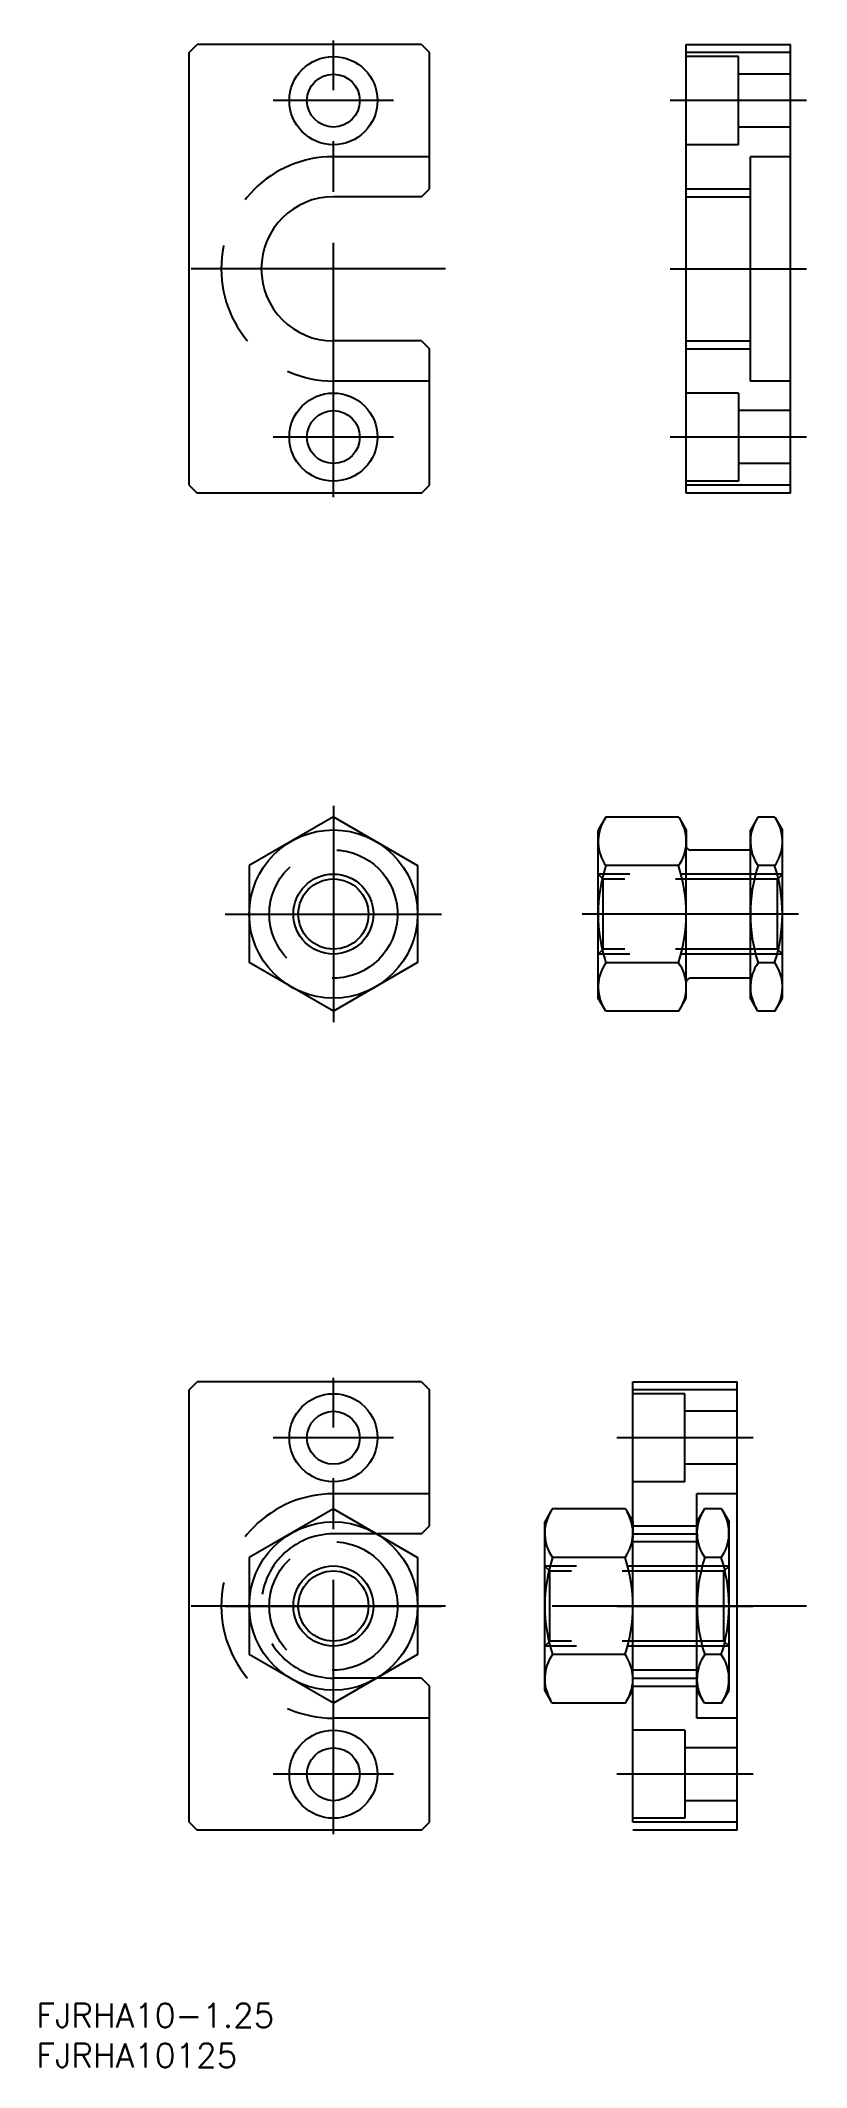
# Model space of a CAD drawing. Extents: x -37 to 59, y -58 to 195.
import ezdxf

# ---------------------------------------------------------------- set-up
doc = ezdxf.new("R2010")
doc.units = 0
doc.linetypes.add('CENTER', pattern=[50.8, 31.75, -6.35, 6.35, -6.35])
doc.linetypes.add('DASHED', pattern=[19.05, 12.7, -6.35])
doc.layers.get('0').update_dxf_attribs({"linetype": 'CONTINUOUS'})
doc.layers.add('CENTER', color=1, linetype='CENTER')
doc.styles.get("Standard").update_dxf_attribs({"font": 'txt.shx', "height": 3, "bigfont": 'bigfont.shx'})

# ---------------------------------------------------------------- blocks, each defined once
blk = doc.blocks.new('*U21')
at = {"color": 7, "linetype": 'CONTINUOUS'}
blk.add_text('FJRHA10-1.25', height=3, dxfattribs=at).set_placement((-37.07, -52.6))
blk = doc.blocks.new('*U22')
at = {"color": 7, "linetype": 'CONTINUOUS'}
blk.add_text('FJRHA10125', height=3, dxfattribs=at).set_placement((-37.07, -57.6))

msp = doc.modelspace()

# ---------------------------------------------------------------- linework, layer by layer
at = {"color": 7, "linetype": 'CONTINUOUS'}
for p, q in [((-18, 193.91), (-17, 194.91)), ((11, 194.91), (-17, 194.91)), ((11, 194.91), (12, 193.91)), ((44.05, 194.91), (57.05, 194.91)), ((44.05, 138.91), (44.05, 194.91)), ((57.05, 138.91), (57.05, 194.91)), ((-18, 139.91), (-18, 193.91)), ((12, 176.91), (12, 193.91)), ((57.05, 193.91), (44.05, 193.91)), ((57.05, 193.91), (44.05, 193.91)), ((57.05, 193.91), (44.05, 193.91)), ((52.05, 152.91), (52.05, 180.91)), ((57.05, 180.91), (52.05, 180.91)), ((11, 175.91), (0, 175.91)), ((11, 175.91), (12, 176.91)), ((44.05, 176.91), (52.05, 176.91)), ((44.05, 175.91), (52.05, 175.91)), ((11, 157.91), (0, 157.91)), ((11, 157.91), (12, 156.91)), ((12, 139.91), (12, 156.91)), ((44.05, 157.91), (52.05, 157.91)), ((44.05, 156.91), (52.05, 156.91)), ((57.05, 152.91), (52.05, 152.91)), ((-18, 139.91), (-17, 138.91)), ((11, 138.91), (12, 139.91)), ((57.05, 139.91), (44.05, 139.91)), ((11, 138.91), (-17, 138.91)), ((57.05, 138.91), (44.05, 138.91)), ((44.05, 96.86), (44.05, 94.86)), ((-18, 27), (-17, 28)), ((11, 28), (-17, 28)), ((11, 28), (12, 27)), ((37.38, 28), (50.38, 28)), ((37.38, -27), (37.38, 28)), ((50.38, -28), (50.38, 28)), ((-18, -27), (-18, 27)), ((12, 10), (12, 27)), ((50.38, 27), (37.38, 27)), ((50.38, 27), (37.38, 27)), ((50.38, 27), (37.38, 27)), ((45.38, -14), (45.38, 14)), ((50.38, 14), (45.38, 14)), ((37.38, 10.49), (37.38, 8.49)), ((11, 9), (5.41, 9)), ((11, 9), (12, 10)), ((37.38, 10), (45.38, 10)), ((37.38, 9), (45.38, 9)), ((11, -9), (5.41, -9)), ((11, -9), (12, -10)), ((12, -27), (12, -10)), ((37.38, -9), (45.38, -9)), ((37.38, -10), (45.38, -10)), ((50.38, -14), (45.38, -14)), ((-18, -27), (-17, -28)), ((11, -28), (12, -27)), ((50.38, -27), (37.38, -27)), ((11, -28), (-17, -28)), ((50.38, -28), (37.38, -28))]:
    msp.add_line(p, q, dxfattribs=at)
at = {"color": 3, "linetype": 'DASHED'}
for p, q in [((52.45, 193.91), (44.05, 193.91)), ((52.45, 193.91), (44.05, 193.91)), ((52.45, 193.91), (44.05, 193.91)), ((50.55, 193.41), (44.05, 193.41)), ((50.55, 182.41), (50.55, 193.41)), ((57.05, 191.21), (50.55, 191.21)), ((50.55, 182.41), (44.05, 182.41)), ((57.05, 184.61), (50.55, 184.61)), ((12, 180.91), (0, 180.91)), ((12, 152.91), (0, 152.91)), ((50.55, 151.41), (44.05, 151.41)), ((50.55, 151.41), (50.55, 140.41)), ((57.05, 149.21), (50.55, 149.21)), ((57.05, 142.61), (50.55, 142.61)), ((50.55, 140.41), (44.05, 140.41)), ((56.05, 91.36), (33.05, 91.36)), ((33.05, 91.36), (33.68, 90.73)), ((56.05, 91.36), (55.42, 90.73)), ((55.42, 90.73), (33.68, 90.73)), ((33.68, 81.98), (33.68, 90.73)), ((55.42, 81.98), (55.42, 90.73)), ((33.05, 81.36), (33.68, 81.98)), ((56.05, 81.36), (33.05, 81.36)), ((55.42, 81.98), (33.68, 81.98)), ((56.05, 81.36), (55.42, 81.98)), ((45.78, 27), (37.38, 27)), ((45.78, 27), (37.38, 27)), ((45.78, 27), (37.38, 27)), ((43.88, 26.5), (37.38, 26.5)), ((43.88, 15.5), (43.88, 26.5)), ((50.38, 24.3), (43.88, 24.3)), ((43.88, 15.5), (37.38, 15.5)), ((50.38, 17.7), (43.88, 17.7)), ((12, 14), (0, 14)), ((5.41, 9), (0, 9)), ((26.38, 4.99), (27.01, 4.36)), ((49.39, 4.99), (26.39, 4.99)), ((48.75, 4.36), (27.01, 4.36)), ((27.01, -4.39), (27.01, 4.36)), ((49.38, 4.99), (48.75, 4.36)), ((48.75, -4.39), (48.75, 4.36)), ((26.38, -5.01), (27.01, -4.39)), ((49.39, -5.01), (26.39, -5.01)), ((48.75, -4.39), (27.01, -4.39)), ((49.38, -5.01), (48.75, -4.39)), ((5.41, -9), (0, -9)), ((12, -14), (0, -14)), ((43.88, -15.5), (37.38, -15.5)), ((43.88, -15.5), (43.88, -26.5)), ((50.38, -17.7), (43.88, -17.7)), ((50.38, -24.3), (43.88, -24.3)), ((43.88, -26.5), (37.38, -26.5))]:
    msp.add_line(p, q, dxfattribs=at)
for p, q in [((0, 98.49), (-10.5, 92.43)), ((-2.63, 96.98), (-2.63, 96.98)), ((0, 98.49), (10.5, 92.43)), ((33.99, 98.48), (33.05, 96.86)), ((33.05, 75.86), (33.05, 96.86)), ((43.11, 98.48), (33.99, 98.48)), ((43.11, 98.48), (44.05, 96.86)), ((52.99, 98.48), (52.05, 96.86)), ((52.05, 75.86), (52.05, 96.86)), ((55.11, 98.48), (52.99, 98.48)), ((55.11, 98.48), (56.05, 96.86)), ((56.05, 75.86), (56.05, 96.86)), ((-5.25, 95.46), (-5.25, 95.46)), ((44.05, 75.86), (44.05, 94.86)), ((52.05, 94.36), (44.55, 94.36)), ((-10.5, 92.43), (-10.5, 80.31)), ((10.5, 92.43), (10.5, 80.31)), ((43.08, 92.42), (34.01, 92.42)), ((55.08, 92.42), (53.01, 92.42)), ((0, 74.25), (-10.5, 80.31)), ((10.5, 80.31), (0, 74.25)), ((43.08, 80.3), (34.01, 80.3)), ((55.08, 80.3), (53.01, 80.3)), ((52.05, 78.36), (44.55, 78.36)), ((33.99, 74.23), (33.05, 75.86)), ((43.11, 74.23), (33.99, 74.23)), ((43.11, 74.23), (44.05, 75.86)), ((52.99, 74.23), (52.05, 75.86)), ((55.11, 74.23), (52.99, 74.23)), ((55.11, 74.23), (56.05, 75.86)), ((0, 12.12), (-10.5, 6.06)), ((-2.63, 10.61), (-2.63, 10.61)), ((0, 12.12), (10.5, 6.06)), ((27.32, 12.11), (26.38, 10.49)), ((26.38, -10.51), (26.38, 10.49)), ((36.44, 12.11), (27.32, 12.11)), ((36.44, 12.11), (37.38, 10.49)), ((46.32, 12.11), (45.38, 10.49)), ((45.38, -10.51), (45.38, 10.49)), ((48.44, 12.11), (46.32, 12.11)), ((48.44, 12.11), (49.38, 10.49)), ((49.38, -10.51), (49.38, 10.49)), ((-5.25, 9.09), (-5.25, 9.09)), ((37.38, -10.51), (37.38, 8.49)), ((45.38, 7.99), (37.38, 7.99)), ((-10.5, 6.06), (-10.5, -6.06)), ((10.5, 6.06), (10.5, -6.06)), ((36.42, 6.05), (27.34, 6.05)), ((48.42, 6.05), (46.34, 6.05)), ((0, -12.12), (-10.5, -6.06)), ((10.5, -6.06), (0, -12.12)), ((36.42, -6.07), (27.34, -6.07)), ((48.42, -6.07), (46.34, -6.07)), ((45.38, -8.01), (37.38, -8.01)), ((27.32, -12.14), (26.38, -10.51)), ((36.44, -12.14), (27.32, -12.14)), ((36.44, -12.14), (37.38, -10.51)), ((46.32, -12.14), (45.38, -10.51)), ((48.44, -12.14), (46.32, -12.14)), ((48.44, -12.14), (49.38, -10.51))]:
    msp.add_line(p, q)
at = {"color": 7, "linetype": 'CONTINUOUS'}
for centre, radius in [((0, 187.91), 5.5), ((0, 187.91), 3.3), ((0, 145.91), 5.5), ((0, 145.91), 3.3), ((0, 21), 5.5), ((0, 21), 3.3), ((0, -21), 5.5), ((0, -21), 3.3)]:
    msp.add_circle(centre, radius, dxfattribs=at)
for centre, radius in [((0, 86.37), 10.5), ((0, 86.37), 4.38), ((0, 0), 10.5), ((0, 0), 4.38)]:
    msp.add_circle(centre, radius)
at = {"color": 3, "linetype": 'DASHED'}
for centre in [(0, 86.37), (0, 0)]:
    msp.add_circle(centre, 8, dxfattribs=at)
at = {"color": 3}
for centre in [(0, 86.37), (0, 0)]:
    msp.add_circle(centre, 5, dxfattribs=at)
at = {"color": 3, "linetype": 'DASHED'}
for centre, radius in [((0, 166.91), 14), ((0, 0), 14), ((0, 0), 9)]:
    msp.add_arc(centre, radius, 90, 270, dxfattribs=at)
at = {"color": 7, "linetype": 'CONTINUOUS'}
for centre, radius, start in [((0, 166.91), 9, 90), ((44.55, 94.86), 0.5, 180)]:
    msp.add_arc(centre, radius, start, 270, dxfattribs=at)
for centre, radius, start, end in [((38.3, 95.45), 5.25, 150, 215.2644), ((38.8, 95.45), 5.25, 324.7356, 30), ((57.3, 95.45), 5.25, 150, 215.2644), ((50.8, 95.45), 5.25, 324.7356, 30), ((52.6, 86.36), 19.55, 161.9403, 198.0597), ((24.49, 86.36), 19.55, 341.9403, 18.0597), ((71.6, 86.36), 19.55, 161.9403, 198.0597), ((36.49, 86.36), 19.55, 341.9403, 18.0597), ((38.3, 77.26), 5.25, 144.7356, 210), ((38.8, 77.26), 5.25, 330, 35.2644), ((57.3, 77.26), 5.25, 144.7356, 210), ((50.8, 77.26), 5.25, 330, 35.2644), ((44.55, 77.86), 0.5, 90, 180), ((31.63, 9.08), 5.25, 150, 215.2644), ((32.13, 9.08), 5.25, 324.7356, 30), ((50.63, 9.08), 5.25, 150, 215.2644), ((44.13, 9.08), 5.25, 324.7356, 30), ((45.94, -0.01), 19.55, 161.9403, 198.0597), ((17.83, -0.01), 19.55, 341.9403, 18.0597), ((64.94, -0.01), 19.55, 161.9403, 198.0597), ((29.83, -0.01), 19.55, 341.9403, 18.0597), ((31.63, -9.1), 5.25, 144.7356, 210), ((32.13, -9.1), 5.25, 330, 35.2644), ((50.63, -9.1), 5.25, 144.7356, 210), ((44.13, -9.1), 5.25, 330, 35.2644)]:
    msp.add_arc(centre, radius, start, end)
at = {"layer": 'CENTER', "color": 1, "linetype": 'CENTER'}
for p, q in [((0, 138.41), (0, 195.41)), ((7.5, 187.91), (-7.5, 187.91)), ((59.05, 187.91), (42.05, 187.91)), ((14, 166.91), (-20, 166.91)), ((42.05, 166.91), (59.05, 166.91)), ((7.5, 145.91), (-7.5, 145.91)), ((59.05, 145.91), (42.05, 145.91)), ((0, 99.87), (0, 72.87)), ((-13.5, 86.37), (13.5, 86.37)), ((58.05, 86.36), (31.05, 86.36)), ((0, -28.5), (0, 28.5)), ((7.5, 21), (-7.5, 21)), ((52.38, 21), (35.38, 21)), ((14, 0), (-20, 0)), ((-13.5, 0), (13.5, 0)), ((35.38, 0), (52.38, 0)), ((59.05, -0.01), (24.38, -0.01)), ((7.5, -21), (-7.5, -21)), ((52.38, -21), (35.38, -21))]:
    msp.add_line(p, q, dxfattribs=at)

# ---------------------------------------------------------------- block references
at = {"color": 7, "linetype": 'CONTINUOUS'}
for name in ['*U21', '*U22']:
    msp.add_blockref(name, (0, 0), dxfattribs=at)

doc.saveas('drawing.dxf')
